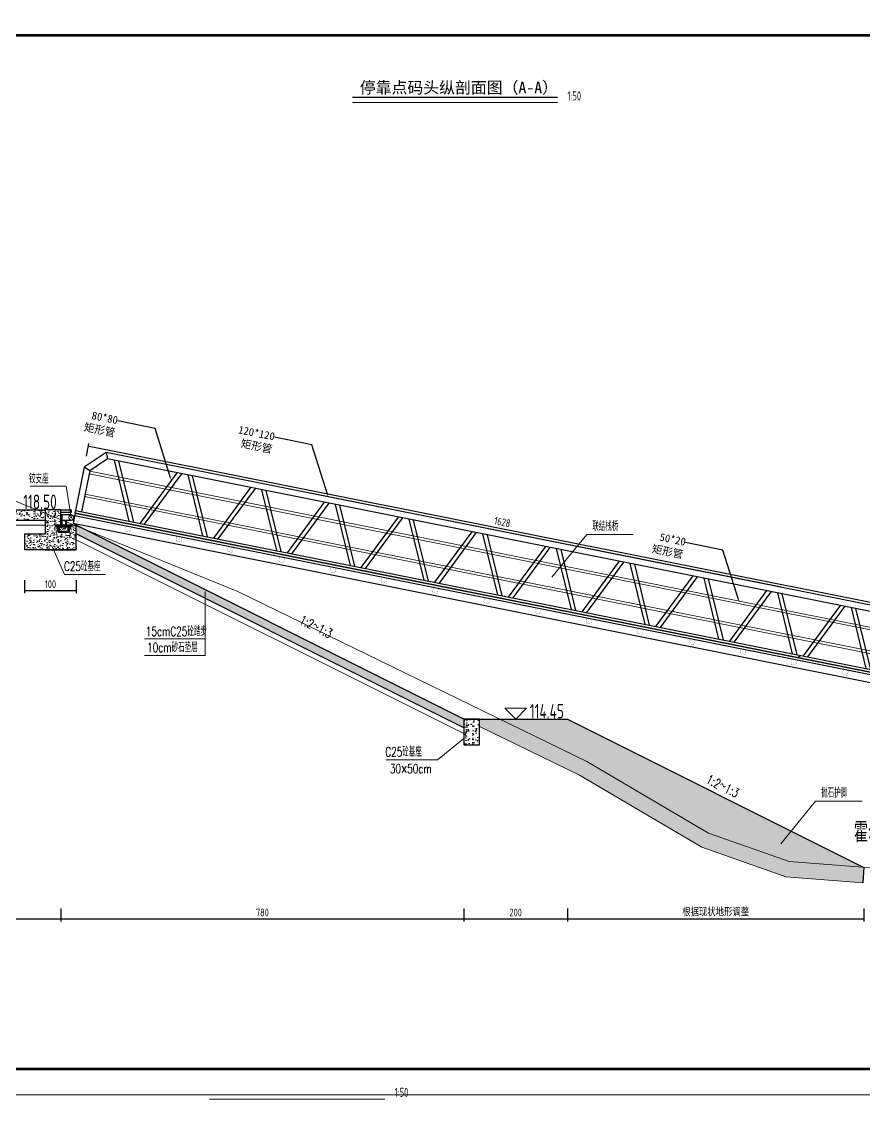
# Model space of a CAD drawing. Header units: inches. Extents: x 23 to 68, y 10 to 115.
# Drawn here: x 36.69 to 52.99, y 72.73 to 93.77 of the extents above; entities that cross this region are included whole.
import ezdxf
from ezdxf import colors
from ezdxf.entities.mleader import LeaderData, LeaderLine
from ezdxf.enums import TextEntityAlignment as Align
from ezdxf.math import Vec2, Vec3

# ---------------------------------------------------------------- set-up
doc = ezdxf.new("R2010")
doc.units = ezdxf.units.IN
doc.header["$LTSCALE"] = 1000
doc.header["$MEASUREMENT"] = 0
doc.linetypes.add('X5', pattern=[3, 2, -1])
for name, color, linetype, lineweight in [('000细实线', 4, 'Continuous', 18), ('000虚线', 2, 'X5', 18), ('000轮廓', 6, 'Continuous', 30), ('00标注文字', 2, 'Continuous', 15), ('JZYS-01-文本层', 7, 'Continuous', 18), ('JZYS-4-细实线层2', 3, 'Continuous', 18), ('PUBTEXT', 161, 'Continuous', 0), ('型材', 7, 'Continuous', 15), ('填充', 8, 'Continuous', 15)]:
    doc.layers.add(name, color=color, linetype=linetype, lineweight=lineweight)
for name, color, linetype in [('DXPM', 4, 'Continuous'), ('PUB_TEXT', 7, 'Continuous'), ('图框', 7, 'Continuous'), ('标注', 3, 'Continuous'), ('栏杆', 2, 'Continuous'), ('码头', 2, 'Continuous'), ('粗线', 6, 'Continuous'), ('辅助', 7, 'Continuous'), ('钢筋标注', 7, 'Continuous'), ('铝横梁', 220, 'Continuous'), ('铝通', 4, 'Continuous')]:
    doc.layers.add(name, color=color, linetype=linetype)
doc.styles.add('Arial', font='')
doc.styles.get("Standard").update_dxf_attribs({"font": 'txt', "bigfont": 'gbcbig.shx'})
doc.styles.add('TSSD_Dimension', font='tssdeng.shx', dxfattribs={"width": 0.8, "bigfont": 'hztxt.shx'})
doc.styles.add('黑体', font='')
doc.styles.get('Arial').set_extended_font_data('STXihei')
doc.styles.get('黑体').set_extended_font_data('SimHei')
doc.dimstyles.new('TSSD_200_1_3.5', dxfattribs={"dimscale": 0.25, "dimtxt": 0.5, "dimasz": 0.25, "dimexe": 1, "dimexo": 2.5, "dimgap": 1, "dimtad": 1, "dimdec": 0, "dimlfac": 100, "dimzin": 0, "dimdsep": 46, "dimtxsty": 'TSSD_Dimension', "dimcen": 0, "dimdle": 1, "dimclrd": 3, "dimclre": 3, "dimclrt": 7, "dimadec": 1, "dimazin": 0, "dimtfac": 1, "dimtdec": 0, "dimtix": 1, "dimtmove": 2, "dimatfit": 3, "dimfxl": 5, "dimfxlon": 1, "dimtolj": 1, "dimtzin": 0, "dimarcsym": 0})
pattern_1 = [(50, (-636889.17598, -3367981.54734), (0.182184668996, -0.015939085539), [0.01905, -0.20955]), (355, (-636889.17598, -3367981.54734), (-0.035242825976, 0.191056642882), [0.01524, -0.16764]), (100.451, (-636889.1608, -3367981.54867), (0.146942501666, 0.17511668782), [0.01619, -0.17809]), (46.1842, (-636889.17598, -3367981.49654), (0.271079040892, -0.042042327933), [0.028575, -0.314325]), (96.6356, (-636889.1534, -3367981.50004), (0.237404234466, 0.24742555589), [0.024285, -0.267135]), (351.184, (-636889.17598, -3367981.49654), (0.237404605814, 0.24742511786), [0.02286, -0.25146]), (21, (-636889.15058, -3367981.50924), (0.1516148798354, -0.102265518517), [0.01905, -0.20955]), (326, (-636889.15058, -3367981.50924), (0.061802028348, 0.184187966122), [0.01524, -0.16764]), (71.4514, (-636889.13794, -3367981.51776), (0.21341649077, 0.081922857716), [0.01619, -0.17809]), (37.5, (-636889.17598, -3367981.54734), (0.0030886032506, 0.0845550388732), [0, -0.165608, 0, -0.17018, 0, -0.168275]), (7.5, (-636889.17598, -3367981.54734), (0.0668196625103, 0.100180574818), [0, -0.097028, 0, -0.161798, 0, -0.064135]), (327.5, (-636889.23262, -3367981.54734), (0.1355905951669, -0.0057287439927), [0, -0.0635, 0, -0.19812, 0, -0.26289]), (317.5, (-636889.25802, -3367981.54734), (0.148129181386, 0.0254264910333), [0, -0.08255, 0, -0.131572, 0, -0.18669])]

# ---------------------------------------------------------------- blocks, each defined once
blk = doc.blocks.new('*D8')
at = {"layer": 'Defpoints', "color": 0, "transparency": 16777216}
for p in [(35.442, 84.33), (37.442, 84.33), (37.442, 76.413)]:
    blk.add_point(p, dxfattribs=at)
at = {"layer": '辅助', "color": 3, "linetype": 'ByBlock', "lineweight": -2, "transparency": 16777216}
for p, q in [((35.442, 76.613), (35.442, 76.363)), ((37.442, 76.613), (37.442, 76.363))]:
    blk.add_line(p, q, dxfattribs=at)
at = {"layer": '辅助', "color": 3, "lineweight": -2, "transparency": 16777216}
blk.add_line((35.454, 76.413), (37.429, 76.413), dxfattribs=at)
at = {"layer": '辅助', "color": 3, "transparency": 16777216}
for points in [[(35.454, 76.415), (35.454, 76.411), (35.442, 76.413)], [(37.429, 76.415), (37.429, 76.411), (37.442, 76.413)]]:
    blk.add_solid(points, dxfattribs=at)
at = {"layer": '辅助', "color": 7, "transparency": 16777216, "insert": (36.442, 76.538), "char_height": 0.15, "attachment_point": 5, "style": 'TSSD_Dimension'}
blk.add_mtext('\\A1;200', dxfattribs=at)
blk = doc.blocks.new('*D9')
at = {"layer": 'Defpoints', "color": 0, "transparency": 16777216}
for p in [(37.442, 84.33), (45.242, 80.28), (45.242, 76.413)]:
    blk.add_point(p, dxfattribs=at)
at = {"layer": '辅助', "color": 3, "linetype": 'ByBlock', "lineweight": -2, "transparency": 16777216}
for p, q in [((37.442, 76.613), (37.442, 76.363)), ((45.242, 76.613), (45.242, 76.363))]:
    blk.add_line(p, q, dxfattribs=at)
at = {"layer": '辅助', "color": 3, "lineweight": -2, "transparency": 16777216}
blk.add_line((37.454, 76.413), (45.229, 76.413), dxfattribs=at)
at = {"layer": '辅助', "color": 3, "transparency": 16777216}
for points in [[(37.454, 76.415), (37.454, 76.411), (37.442, 76.413)], [(45.229, 76.415), (45.229, 76.411), (45.242, 76.413)]]:
    blk.add_solid(points, dxfattribs=at)
at = {"layer": '辅助', "color": 7, "transparency": 16777216, "insert": (41.342, 76.538), "char_height": 0.15, "attachment_point": 5, "style": 'TSSD_Dimension'}
blk.add_mtext('\\A1;780', dxfattribs=at)
blk = doc.blocks.new('*D10')
at = {"layer": 'Defpoints', "color": 0, "transparency": 16777216}
for p in [(45.242, 80.28), (47.242, 80.28), (47.242, 76.413)]:
    blk.add_point(p, dxfattribs=at)
at = {"layer": '辅助', "color": 3, "linetype": 'ByBlock', "lineweight": -2, "transparency": 16777216}
for p, q in [((45.242, 76.613), (45.242, 76.363)), ((47.242, 76.613), (47.242, 76.363))]:
    blk.add_line(p, q, dxfattribs=at)
at = {"layer": '辅助', "color": 3, "lineweight": -2, "transparency": 16777216}
blk.add_line((45.254, 76.413), (47.229, 76.413), dxfattribs=at)
at = {"layer": '辅助', "color": 3, "transparency": 16777216}
for points in [[(45.254, 76.415), (45.254, 76.411), (45.242, 76.413)], [(47.229, 76.415), (47.229, 76.411), (47.242, 76.413)]]:
    blk.add_solid(points, dxfattribs=at)
at = {"layer": '辅助', "color": 7, "transparency": 16777216, "insert": (46.242, 76.538), "char_height": 0.15, "attachment_point": 5, "style": 'TSSD_Dimension'}
blk.add_mtext('\\A1;200', dxfattribs=at)
blk = doc.blocks.new('*D11')
at = {"layer": 'Defpoints', "color": 0, "transparency": 16777216}
for p in [(47.242, 80.28), (52.98, 77.411), (52.98, 76.413)]:
    blk.add_point(p, dxfattribs=at)
at = {"layer": '辅助', "color": 3, "linetype": 'ByBlock', "lineweight": -2, "transparency": 16777216}
for p, q in [((47.242, 76.613), (47.242, 76.363)), ((52.98, 76.613), (52.98, 76.363))]:
    blk.add_line(p, q, dxfattribs=at)
at = {"layer": '辅助', "color": 3, "lineweight": -2, "transparency": 16777216}
blk.add_line((47.254, 76.413), (52.967, 76.413), dxfattribs=at)
at = {"layer": '辅助', "color": 3, "transparency": 16777216}
for points in [[(47.254, 76.415), (47.254, 76.411), (47.242, 76.413)], [(52.967, 76.415), (52.967, 76.411), (52.98, 76.413)]]:
    blk.add_solid(points, dxfattribs=at)
at = {"layer": '辅助', "color": 7, "transparency": 16777216, "insert": (50.111, 76.538), "char_height": 0.15, "attachment_point": 5, "style": 'TSSD_Dimension'}
blk.add_mtext('\\A1;根据现状地形调整', dxfattribs=at)
blk = doc.blocks.new('gj')
h = blk.add_hatch(color=251)
h.dxf.hatch_style = 1
h.paths.add_polyline_path([(7435179, 3829134), (7434969, 3829134), (7434969, 3829024), (7435179, 3829024)])
h.paths.add_polyline_path([(7434985, 3829118), (7435163, 3829118), (7435163, 3829040), (7434985, 3829040)], flags=16)
at = {"layer": '码头', "color": 7}
for p, q in [((7434929, 3829134), (7434969, 3829134)), ((7434969, 3829134), (7434969, 3829024)), ((7435179, 3829024), (7435179, 3829134))]:
    blk.add_line(p, q, dxfattribs=at)
for points in [[(7435129, 3829154), (7435129, 3829354), (7435109, 3829354), (7435109, 3829154), (7434919, 3829154), (7434919, 3829134), (7434969, 3829134), (7434969, 3829024), (7435179, 3829024), (7435179, 3829134), (7435229, 3829134), (7435229, 3829154), (7435129, 3829154), (7435129, 3829344)], [(7434919, 3829154), (7435229, 3829154), (7435229, 3829134), (7434919, 3829134)], [(7434969, 3829134), (7435179, 3829134), (7435179, 3829024), (7434969, 3829024)], [(7434985, 3829118), (7435163, 3829118), (7435163, 3829040), (7434985, 3829040)]]:
    blk.add_lwpolyline(points, close=True, dxfattribs=at)
blk = doc.blocks.new('*D20')
at = {"layer": 'Defpoints', "color": 0, "transparency": 16777216}
for p in [(36.742, 83.555), (37.742, 83.555), (37.742, 82.766)]:
    blk.add_point(p, dxfattribs=at)
at = {"layer": '辅助', "color": 3, "linetype": 'ByBlock', "lineweight": -2, "transparency": 16777216}
for p, q in [((36.742, 82.966), (36.742, 82.716)), ((37.742, 82.966), (37.742, 82.716))]:
    blk.add_line(p, q, dxfattribs=at)
at = {"layer": '辅助', "color": 3, "lineweight": -2, "transparency": 16777216}
blk.add_line((36.754, 82.766), (37.729, 82.766), dxfattribs=at)
at = {"layer": '辅助', "color": 3, "transparency": 16777216}
for points in [[(36.754, 82.768), (36.754, 82.764), (36.742, 82.766)], [(37.729, 82.768), (37.729, 82.764), (37.742, 82.766)]]:
    blk.add_solid(points, dxfattribs=at)
at = {"layer": '辅助', "color": 7, "transparency": 16777216, "insert": (37.242, 82.891), "char_height": 0.15, "attachment_point": 5, "style": 'TSSD_Dimension'}
blk.add_mtext('\\A1;100', dxfattribs=at)
blk = doc.blocks.new('*D23')
at = {"layer": 'Defpoints', "color": 0, "transparency": 16777216}
for p in [(37.679, 84.07), (53.942, 82.374), (53.643, 80.879)]:
    blk.add_point(p, dxfattribs=at)
at = {"layer": '辅助', "color": 3, "linetype": 'ByBlock', "lineweight": -2, "transparency": 16777216}
for p, q in [((37.938, 85.369), (37.987, 85.614)), ((53.902, 82.178), (53.951, 82.423))]:
    blk.add_line(p, q, dxfattribs=at)
at = {"layer": '辅助', "color": 3, "lineweight": -2, "transparency": 16777216}
blk.add_line((37.99, 85.563), (53.929, 82.376), dxfattribs=at)
at = {"layer": '辅助', "color": 3, "transparency": 16777216}
for points in [[(37.99, 85.565), (37.989, 85.561), (37.977, 85.565)], [(53.93, 82.378), (53.929, 82.374), (53.942, 82.374)]]:
    blk.add_solid(points, dxfattribs=at)
at = {"layer": '辅助', "color": 7, "transparency": 16777216, "insert": (45.984, 84.092), "char_height": 0.15, "attachment_point": 5, "rotation": 348.6953, "style": 'TSSD_Dimension'}
blk.add_mtext('\\A1;1628', dxfattribs=at)

msp = doc.modelspace()

# ---------------------------------------------------------------- hatches: boundary and pattern name
at = {"layer": '填充'}
h = msp.add_hatch(dxfattribs=at)
h.set_pattern_fill('三角、点混合（混凝土）', color=256, scale=0.001, style=0)
h.set_pattern_definition(pattern_1)
h.paths.add_polyline_path([(37.142, 84.33), (35.742, 84.33), (35.742, 84.13), (37.142, 84.13)])
h = msp.add_hatch(dxfattribs=at)
h.set_pattern_fill('三角、点混合（混凝土）', color=256, scale=0.001, style=0)
h.set_pattern_definition(pattern_1)
h.paths.add_polyline_path([(37.742, 84.03), (37.442, 84.03), (37.442, 84.33), (37.142, 84.33), (37.142, 83.855), (36.742, 83.855), (36.742, 83.555), (37.742, 83.555)])
h = msp.add_hatch(dxfattribs=at)
h.set_pattern_fill('三角、点混合（混凝土）', color=256, scale=0.001, style=0)
h.set_pattern_definition(pattern_1)
h.paths.add_polyline_path([(37.742, 84.03), (37.742, 83.862), (45.242, 80.112), (45.242, 80.28)])
h = msp.add_hatch(dxfattribs=at)
h.set_pattern_fill('三角、点混合（混凝土）', color=256, scale=0.001, style=0)
h.set_pattern_definition([(50, (0, 0), (0.18218467, -0.01593909), [0.01905, -0.20955]), (355, (0, 0), (-0.03524283, 0.19105664), [0.01524, -0.16764]), (100.451, (0.01518, -0.00133), (0.1469425, 0.1751167), [0.01619, -0.17809]), (46.1842, (0, 0.0508), (0.27107904, -0.04204233), [0.028575, -0.314325]), (96.6356, (0.0226, 0.0473), (0.2374042, 0.24742556), [0.024285, -0.267135]), (351.184, (0, 0.0508), (0.2374046, 0.2474251), [0.02286, -0.25146]), (21, (0.0254, 0.0381), (0.15161488, -0.10226552), [0.01905, -0.20955]), (326, (0.0254, 0.0381), (0.06180203, 0.18418797), [0.01524, -0.16764]), (71.4514, (0.03803, 0.02958), (0.2134165, 0.08192286), [0.01619, -0.17809]), (37.5, (0, 0), (0.003088603, 0.08455504), [0, -0.165608, 0, -0.17018, 0, -0.168275]), (7.5, (0, 0), (0.06681966, 0.100180575), [0, -0.097028, 0, -0.161798, 0, -0.064135]), (327.5, (-0.05664, 0), (0.135590595, -0.005728744), [0, -0.0635, 0, -0.19812, 0, -0.26289]), (317.5, (-0.08204, 0), (0.14812918, 0.02542649), [0, -0.08255, 0, -0.131572, 0, -0.18669])])
h.paths.add_polyline_path([(45.542, 80.28), (45.242, 80.28), (45.242, 79.78), (45.542, 79.78)])
h = msp.add_hatch(dxfattribs=at)
h.set_pattern_fill('堆石', color=256)
h.set_pattern_definition([(9.46232, (-636665.9214, -3368062.56609), (-1.0000000772185, 3.8537e-08), [0.0253448, -6.05742]), (26.5651, (-636666.0214, -3368062.5911), (-1.00000001006, -4.0491e-07), [0.0559017, -2.18017]), (101.31, (-636665.9714, -3368062.56609), (-1.374667e-06, 1.000000291508), [0.127475, -4.97154]), (315, (-636665.9714, -3368062.4411), (2e-16, 1.00000030945), [0.0353553, -1.37886]), (90, (-636665.9714, -3368062.5911), (-1, 6e-17), [0.075, -0.925]), (333.435, (-636665.9464, -3368062.4661), (-1.00000001006, -1.34042e-06), [0.0559017, -2.18017]), (198.435, (-636665.8964, -3368062.4911), (-0.999999791236, -5.7698e-07), [0.0790569, -3.08322]), (26.5651, (-636665.9714, -3368062.5911), (-1.00000001006, -4.0491e-07), [0.0559017, -2.18017]), (45, (-636665.9214, -3368062.7161), (0, 1.00000030945), [0.0353553, -1.37886]), (80.5377, (-636665.9714, -3368062.76609), (-3.87603e-07, 1.0000000772184), [0.152069, -5.93069]), (284.036, (-636665.9464, -3368062.61609), (4.491855e-06, 1.000000575862), [0.103078, -4.02003]), (225, (-636665.8964, -3368062.5661), (1e-16, 1.00000030945), [0.0707107, -1.3435]), (108.435, (-636665.9714, -3368062.8911), (-5.7698e-07, 0.999999791236), [0.0790569, -3.08322]), (161.565, (-636665.8964, -3368062.9161), (-0.999999791236, 5.7698e-07), [0.0790569, -3.08322]), (198.435, (-636665.8964, -3368062.9161), (-0.999999791236, -5.7698e-07), [0.0790569, -3.08322]), (333.435, (-636665.9464, -3368063.0411), (-1.00000001006, -1.34042e-06), [0.0559017, -2.18017]), (194.036, (-636665.8964, -3368063.06609), (-1.000000575862, 4.491855e-06), [0.103078, -4.02003]), (99.4623, (-636665.9714, -3368062.96609), (3.87603e-07, 1.0000000772184), [0.152069, -5.93069]), (284.036, (-636665.9714, -3368062.94109), (4.491855e-06, 1.000000575862), [0.103078, -4.02003]), (45, (-636665.9964, -3368062.8161), (0, 1.00000030945), [0.141421, -1.27279]), (104.036, (-636666.1214, -3368062.59109), (4.491855e-06, 1.000000575862), [0.103078, -4.02003]), (225, (-636666.0714, -3368062.5911), (1e-16, 1.00000030945), [0.0353553, -1.37886]), (270, (-636666.3214, -3368062.5161), (1, -2e-16), [0.025, -0.975]), (270, (-636666.3214, -3368062.4911), (1, -2e-16), [0.05, -0.95]), (45, (-636666.4964, -3368062.5161), (0, 1.00000030945), [0.0707107, -1.3435]), (90, (-636666.4964, -3368062.5411), (-1, 6e-17), [0.025, -0.975]), (348.69, (-636666.4464, -3368062.46609), (-1.000000291508, 1.374667e-06), [0.127475, -4.97154]), (180, (-636666.3214, -3368062.5411), (-1e-16, -1), [0.175, -0.825]), (11.3099, (-636666.4714, -3368062.46609), (-1.000000291508, 3.70663e-07), [0.127475, -4.97154]), (251.565, (-636666.3214, -3368062.6661), (5.7698e-07, 0.999999791236), [0.0790569, -3.08322]), (243.435, (-636666.2964, -3368062.6411), (-1.34042e-06, 1.00000001006), [0.0559017, -2.18017]), (189.462, (-636666.3464, -3368062.74109), (-1.000000077203, 5.623591e-06), [0.152069, -5.93069]), (281.31, (-636666.3464, -3368062.54109), (-1.374667e-06, 1.000000291508), [0.127475, -4.97154]), (288.435, (-636666.3214, -3368062.5411), (-5.7698e-07, 0.999999791236), [0.0790569, -3.08322]), (188.13, (-636666.1214, -3368062.61609), (-0.99999946092, 1.5035733e-06), [0.176777, -6.89429]), (8.1301, (-636666.2964, -3368062.61609), (-0.999999460921, -2.41755e-07), [0.176777, -6.89429]), (188.13, (-636666.1464, -3368062.49109), (-0.99999946092, 1.5035733e-06), [0.176777, -6.89429]), (7.12502, (-636666.3214, -3368062.49109), (-1.0000001552545, 1.843458e-07), [0.201556, -7.8607]), (225, (-636666.1214, -3368062.7911), (1e-16, 1.00000030945), [0.141421, -1.27279]), (26.5651, (-636666.1964, -3368062.8161), (-1.00000001006, -4.0491e-07), [0.0559017, -2.18017]), (333.435, (-636666.1214, -3368062.9911), (-1.00000001006, -1.34042e-06), [0.0559017, -2.18017]), (225, (-636666.1214, -3368063.0161), (1e-16, 1.00000030945), [0.106066, -1.30815]), (194.036, (-636666.1214, -3368063.09109), (-1.000000575862, 4.491855e-06), [0.103078, -4.02003]), (315, (-636666.2214, -3368062.9161), (2e-16, 1.00000030945), [0.141421, -1.27279]), (315, (-636666.2214, -3368062.8911), (2e-16, 1.00000030945), [0.141421, -1.27279]), (99.4623, (-636666.4464, -3368063.11609), (3.87603e-07, 1.0000000772184), [0.152069, -5.93069]), (81.8699, (-636666.4214, -3368063.11609), (2.41755e-07, 0.999999460921), [0.176777, -6.89429]), (8.1301, (-636666.3964, -3368062.94109), (-0.999999460921, -2.41755e-07), [0.176777, -6.89429]), (186.34, (-636666.1964, -3368063.09109), (-1.0000003160328, 3.7883246e-06), [0.226385, -8.829]), (180, (-636666.2714, -3368063.1161), (-1e-16, -1), [0.025, -0.975]), (14.0362, (-636666.4714, -3368062.79109), (-1.000000575872, 1.001194e-06), [0.206155, -3.91695]), (288.435, (-636666.2714, -3368062.7411), (-5.7698e-07, 0.999999791236), [0.158114, -3.00416]), (315, (-636666.3214, -3368062.6911), (2e-16, 1.00000030945), [0.176777, -1.23744]), (81.8699, (-636666.1464, -3368062.79109), (2.41755e-07, 0.999999460921), [0.176777, -6.89429]), (278.13, (-636666.0964, -3368062.61609), (1.5035733e-06, 0.99999946092), [0.176777, -6.89429]), (194.036, (-636666.0214, -3368063.01609), (-1.000000575862, 4.491855e-06), [0.103078, -4.02003]), (168.69, (-636665.9964, -3368062.81609), (-1.000000291508, 1.374667e-06), [0.127475, -4.97154]), (26.5651, (-636666.0714, -3368063.0161), (-1.00000001006, -4.0491e-07), [0.111803, -2.12426]), (14.0362, (-636666.0714, -3368062.79109), (-1.000000575872, 1.001194e-06), [0.103078, -4.02003]), (168.69, (-636665.9464, -3368062.61609), (-1.000000291508, 1.374667e-06), [0.127475, -4.97154]), (345.964, (-636666.1214, -3368062.56609), (-1.000000575862, -4.491855e-06), [0.103078, -4.02003]), (260.538, (-636666.0964, -3368062.41609), (-5.623591e-06, 1.000000077203), [0.152069, -5.93069]), (135, (-636665.9964, -3368062.4411), (-1.00000030945, 0), [0.0353553, -1.37886]), (296.565, (-636666.4964, -3368062.4161), (1.34042e-06, 1.00000001006), [0.0559017, -2.18017]), (135, (-636666.3464, -3368062.4411), (-1.00000030945, 0), [0.0353553, -1.37886]), (288.435, (-636666.3464, -3368062.4161), (-5.7698e-07, 0.999999791236), [0.0790569, -3.08322]), (116.565, (-636666.1214, -3368062.4661), (1.34042e-06, 1.00000001006), [0.0559017, -2.18017]), (315, (-636665.9964, -3368062.4161), (-1.00000030945, 2e-16), [0.0353553, -1.37886]), (225, (-636665.8964, -3368063.2411), (1e-16, 1.00000030945), [0.0353553, -1.37886]), (315, (-636665.9214, -3368063.2661), (2e-16, 1.00000030945), [0.0353553, -1.37886]), (116.565, (-636665.9464, -3368063.2661), (1.34042e-06, 1.00000001006), [0.0559017, -2.18017]), (135, (-636665.9714, -3368063.2161), (-1.00000030945, 0), [0.0353553, -1.37886]), (341.565, (-636665.9714, -3368063.1911), (-0.999999791236, 5.7698e-07), [0.0790569, -3.08322]), (225, (-636665.9464, -3368063.3161), (-1.00000030945, 1e-16), [0.106066, -1.30815]), (270, (-636665.9964, -3368063.3911), (1, -2e-16), [0.025, -0.975]), (345.964, (-636666.0464, -3368063.29109), (-1.000000575862, -4.491855e-06), [0.103078, -4.02003]), (45, (-636665.9964, -3368063.3911), (0, 1.00000030945), [0.141421, -1.27279]), (288.435, (-636666.0964, -3368063.2161), (-5.7698e-07, 0.999999791236), [0.0790569, -3.08322]), (0, (-636666.0714, -3368063.4161), (0, 1), [0, -1]), (45, (-636666.0964, -3368063.4161), (-1.00000030945, 0), [0.0353553, -1.37886]), (296.565, (-636666.1714, -3368063.3661), (1.34042e-06, 1.00000001006), [0.0559017, -2.18017]), (116.565, (-636666.1464, -3368063.3661), (1.34042e-06, 1.00000001006), [0.0559017, -2.18017]), (284.036, (-636666.2464, -3368063.21609), (4.491855e-06, 1.000000575862), [0.103078, -4.02003]), (11.3099, (-636666.2214, -3368063.31609), (-1.000000291508, 3.70663e-07), [0.127475, -4.97154]), (116.565, (-636666.2214, -3368063.3161), (1.34042e-06, 1.00000001006), [0.0559017, -2.18017]), (288.435, (-636666.3714, -3368063.1911), (-5.7698e-07, 0.999999791236), [0.0790569, -3.08322]), (135, (-636666.3464, -3368063.2661), (-1.00000030945, 0), [0.0353553, -1.37886]), (135, (-636666.3464, -3368063.4161), (-1.00000030945, 0), [0.0353553, -1.37886]), (63.4349, (-636666.3714, -3368063.3911), (4.0491e-07, 1.00000001006), [0.0559017, -2.18017]), (333.435, (-636666.3464, -3368063.3161), (-1.00000001006, -1.34042e-06), [0.0559017, -2.18017]), (315, (-636666.4714, -3368063.3411), (2e-16, 1.00000030945), [0.0707107, -1.3435]), (333.435, (-636666.4214, -3368063.3911), (-1.00000001006, -1.34042e-06), [0.0559017, -2.18017]), (26.5651, (-636666.4214, -3368063.3911), (-1.00000001006, -4.0491e-07), [0.0559017, -2.18017]), (45, (-636666.4714, -3368063.3161), (0, 1.00000030945), [0.141421, -1.27279]), (135, (-636666.4714, -3368063.3161), (-1.00000030945, 0), [0.0353553, -1.37886]), (225, (-636666.3714, -3368063.2411), (1e-16, 1.00000030945), [0.141421, -1.27279]), (75.9638, (-636666.3714, -3368063.36609), (-1.001194e-06, 1.000000575872), [0.103078, -4.02003]), (225, (-636666.2964, -3368063.2661), (-1.00000030945, 1e-16), [0.0707107, -1.3435]), (14.0362, (-636666.3464, -3368063.26609), (-1.000000575872, 1.001194e-06), [0.103078, -4.02003]), (351.87, (-636666.3464, -3368063.34109), (-0.99999946092, -1.5035733e-06), [0.176777, -6.89429]), (18.4349, (-636666.2964, -3368063.3411), (-0.999999791236, 1.168348e-06), [0.0790569, -3.08322]), (180, (-636666.2464, -3368063.2661), (-1e-16, -1), [0.05, -0.95]), (14.0362, (-636666.0964, -3368063.19109), (-1.000000575872, 1.001194e-06), [0.103078, -4.02003]), (333.435, (-636666.0714, -3368063.3911), (-1.00000001006, -1.34042e-06), [0.0559017, -2.18017]), (11.3099, (-636666.1714, -3368063.31609), (-1.000000291508, 3.70663e-07), [0.127475, -4.97154]), (168.69, (-636666.0214, -3368063.39109), (-1.000000291508, 1.374667e-06), [0.127475, -4.97154]), (194.036, (-636665.9964, -3368063.19109), (-1.000000575862, 4.491855e-06), [0.103078, -4.02003]), (11.3099, (-636666.0714, -3368063.29109), (-1.000000291508, 3.70663e-07), [0.127475, -4.97154]), (116.565, (-636666.3714, -3368063.2161), (1.34042e-06, 1.00000001006), [0.111803, -2.12426]), (225, (-636666.4214, -3368063.1161), (1e-16, 1.00000030945), [0.0353553, -1.37886]), (225, (-636666.2964, -3368063.1161), (-1.00000030945, 1e-16), [0.106066, -1.30815]), (101.31, (-636666.2464, -3368063.24109), (-1.374667e-06, 1.000000291508), [0.127475, -4.97154]), (255.964, (-636666.2214, -3368063.11609), (-4.491855e-06, 1.000000575862), [0.103078, -4.02003]), (97.125, (-636666.0964, -3368063.29109), (5.334117e-07, 1.0000001552543), [0.201556, -7.8607]), (279.462, (-636666.1214, -3368063.04109), (5.623591e-06, 1.000000077203), [0.152069, -5.93069]), (99.4623, (-636665.9964, -3368063.16609), (3.87603e-07, 1.0000000772184), [0.152069, -5.93069]), (284.036, (-636665.9964, -3368063.09109), (4.491855e-06, 1.000000575862), [0.103078, -4.02003]), (333.435, (-636666.5964, -3368062.5661), (-1.00000001006, -1.34042e-06), [0.0559017, -2.18017]), (45, (-636666.5464, -3368062.5911), (0, 1.00000030945), [0.0353553, -1.37886]), (11.3099, (-636666.7214, -3368062.59109), (-1.000000291508, 3.70663e-07), [0.127475, -4.97154]), (281.31, (-636666.5714, -3368062.61609), (-1.374667e-06, 1.000000291508), [0.127475, -4.97154]), (225, (-636666.5464, -3368062.7411), (1e-16, 1.00000030945), [0.0353553, -1.37886]), (80.5377, (-636666.7464, -3368062.74109), (-3.87603e-07, 1.0000000772184), [0.152069, -5.93069]), (350.538, (-636666.7214, -3368062.59109), (-1.000000077203, -5.623591e-06), [0.152069, -5.93069]), (80.5377, (-636666.5464, -3368062.71609), (-3.87603e-07, 1.0000000772184), [0.152069, -5.93069]), (288.435, (-636666.7964, -3368062.4661), (-5.7698e-07, 0.999999791236), [0.0790569, -3.08322]), (116.565, (-636666.7714, -3368062.5161), (1.34042e-06, 1.00000001006), [0.0559017, -2.18017]), (191.31, (-636666.7714, -3368062.54109), (-1.000000291508, -1.374667e-06), [0.127475, -4.97154]), (14.0362, (-636666.8964, -3368062.49109), (-1.000000575872, 1.001194e-06), [0.103078, -4.02003]), (189.462, (-636666.7714, -3368062.54109), (-1.000000077203, 5.623591e-06), [0.126724, -5.95604]), (168.69, (-636666.7714, -3368062.71609), (-1.000000291508, 1.374667e-06), [0.127475, -4.97154]), (170.538, (-636666.7464, -3368062.74109), (-1.000000077203, -5.623591e-06), [0.152069, -5.93069]), (63.4349, (-636666.7714, -3368062.7161), (4.0491e-07, 1.00000001006), [0.0559017, -2.18017]), (101.31, (-636666.7464, -3368062.66609), (-1.374667e-06, 1.000000291508), [0.127475, -4.97154]), (315, (-636666.7714, -3368062.5411), (-1.00000030945, 2e-16), [0.0707107, -1.3435]), (296.565, (-636666.7214, -3368062.8161), (1.34042e-06, 1.00000001006), [0.111803, -2.12426]), (350.538, (-636666.6714, -3368062.91609), (-1.000000077203, -5.623591e-06), [0.152069, -5.93069]), (153.435, (-636666.5714, -3368063.1161), (-1.00000001006, -1.34042e-06), [0.0559017, -2.18017]), (104.036, (-636666.6464, -3368063.09109), (4.491855e-06, 1.000000575862), [0.103078, -4.02003]), (284.036, (-636666.6464, -3368062.99109), (4.491855e-06, 1.000000575862), [0.103078, -4.02003]), (90, (-636666.6714, -3368062.9911), (-1, 6e-17), [0.075, -0.925]), (206.565, (-636666.5464, -3368062.9411), (-1.00000001006, 1.34042e-06), [0.111803, -2.12426]), (180, (-636666.8714, -3368062.9161), (-1e-16, -1), [0.025, -0.975]), (315, (-636666.8964, -3368062.9161), (-1.00000030945, 2e-16), [0.0353553, -1.37886]), (315, (-636666.8964, -3368063.0661), (-1.00000030945, 2e-16), [0.0707107, -1.3435]), (278.13, (-636666.8714, -3368062.94109), (1.5035733e-06, 0.99999946092), [0.176777, -6.89429]), (258.69, (-636666.8714, -3368062.94109), (1.374667e-06, 1.000000291508), [0.127475, -4.97154]), (187.125, (-636666.6714, -3368062.91609), (-1.0000001552543, 5.334117e-07), [0.201556, -7.8607]), (7.12502, (-636666.8464, -3368063.11609), (-1.0000001552545, 1.843458e-07), [0.201556, -7.8607]), (26.5651, (-636666.8714, -3368062.9161), (-1.00000001006, -4.0491e-07), [0.167705, -2.06836]), (104.036, (-636666.7214, -3368062.84109), (4.491855e-06, 1.000000575862), [0.103078, -4.02003]), (116.565, (-636666.7214, -3368062.7911), (1.34042e-06, 1.00000001006), [0.0559017, -2.18017]), (189.462, (-636666.5714, -3368062.76609), (-1.000000077203, 5.623591e-06), [0.152069, -5.93069]), (258.69, (-636666.7464, -3368062.41609), (1.374667e-06, 1.000000291508), [0.127475, -4.97154]), (99.4623, (-636666.5964, -3368062.56609), (3.87603e-07, 1.0000000772184), [0.152069, -5.93069]), (260.538, (-636666.5714, -3368062.41609), (-5.623591e-06, 1.000000077203), [0.152069, -5.93069]), (116.565, (-636666.7964, -3368062.4661), (1.34042e-06, 1.00000001006), [0.0559017, -2.18017]), (270, (-636666.7714, -3368062.4161), (1, -2e-16), [0.1, -0.9]), (180, (-636666.5464, -3368063.2411), (-1e-16, -1), [0.025, -0.975]), (288.435, (-636666.7464, -3368063.1911), (-5.7698e-07, 0.999999791236), [0.0790569, -3.08322]), (26.5651, (-636666.6964, -3368063.2911), (-1.00000001006, -4.0491e-07), [0.167705, -2.06836]), (206.565, (-636666.5714, -3368063.2411), (-1.00000001006, 1.34042e-06), [0.111803, -2.12426]), (63.4349, (-636666.5714, -3368063.4161), (4.0491e-07, 1.00000001006), [0.0559017, -2.18017]), (296.565, (-636666.5464, -3368063.3661), (1.34042e-06, 1.00000001006), [0.0559017, -2.18017]), (63.4349, (-636666.7464, -3368063.4161), (4.0491e-07, 1.00000001006), [0.0559017, -2.18017]), (315, (-636666.7214, -3368063.3411), (2e-16, 1.00000030945), [0.0353553, -1.37886]), (333.435, (-636666.6964, -3368063.3661), (-1.00000001006, -1.34042e-06), [0.0559017, -2.18017]), (333.435, (-636666.7214, -3368063.3661), (-1.00000001006, -1.34042e-06), [0.111803, -2.12426]), (18.4349, (-636666.6464, -3368063.3911), (-0.999999791236, 1.168348e-06), [0.0790569, -3.08322]), (225, (-636666.6714, -3368063.2911), (1e-16, 1.00000030945), [0.0707107, -1.3435]), (78.6901, (-636666.5714, -3368063.36609), (-3.70663e-07, 1.000000291508), [0.127475, -4.97154]), (243.435, (-636666.7214, -3368063.2661), (-1.34042e-06, 1.00000001006), [0.0559017, -2.18017]), (243.435, (-636666.7964, -3368063.1411), (-1.34042e-06, 1.00000001006), [0.0559017, -2.18017]), (206.565, (-636666.8214, -3368063.1911), (-1.00000001006, 1.34042e-06), [0.0559017, -2.18017]), (198.435, (-636666.8214, -3368063.1911), (-0.999999791236, -5.7698e-07), [0.0790569, -3.08322]), (180, (-636666.8714, -3368063.2911), (-1e-16, -1), [0.025, -0.975]), (225, (-636666.8714, -3368063.2161), (-1.00000030945, 1e-16), [0.0353553, -1.37886]), (108.435, (-636666.8214, -3368063.4161), (-5.7698e-07, 0.999999791236), [0.0790569, -3.08322]), (243.435, (-636666.7964, -3368063.3161), (-1.34042e-06, 1.00000001006), [0.0559017, -2.18017]), (270, (-636666.8214, -3368063.3661), (1, -2e-16), [0.05, -0.95]), (135, (-636666.8464, -3368063.3411), (-1.00000030945, 0), [0.0707107, -1.3435]), (296.565, (-636666.7714, -3368063.1411), (1.34042e-06, 1.00000001006), [0.167705, -2.06836]), (315, (-636666.7964, -3368063.1411), (2e-16, 1.00000030945), [0.0707107, -1.3435]), (168.69, (-636666.7464, -3368063.31609), (-1.000000291508, 1.374667e-06), [0.127475, -4.97154]), (333.435, (-636666.7964, -3368063.3161), (-1.00000001006, -1.34042e-06), [0.0559017, -2.18017]), (251.565, (-636666.7464, -3368063.3411), (5.7698e-07, 0.999999791236), [0.0790569, -3.08322]), (198.435, (-636666.6214, -3368063.0911), (-0.999999791236, -5.7698e-07), [0.158114, -3.00416]), (104.036, (-636666.5464, -3368063.21609), (4.491855e-06, 1.000000575862), [0.103078, -4.02003]), (288.435, (-636666.8464, -3368063.1161), (-5.7698e-07, 0.999999791236), [0.0790569, -3.08322]), (80.5377, (-636666.5214, -3368062.94109), (-3.87603e-07, 1.0000000772184), [0.152069, -5.93069]), (186.34, (-636666.4964, -3368062.79109), (-1.0000003160328, 3.7883246e-06), [0.226385, -8.829]), (71.5651, (-636666.5214, -3368062.9411), (-1.168348e-06, 0.999999791236), [0.158114, -3.00416]), (9.46232, (-636666.5214, -3368062.94109), (-1.0000000772185, 3.8537e-08), [0.304138, -5.77862]), (351.87, (-636666.6214, -3368063.09109), (-0.99999946092, -1.5035733e-06), [0.176777, -6.89429]), (161.565, (-636666.4714, -3368062.9661), (-0.999999791236, 5.7698e-07), [0.0790569, -3.08322]), (206.565, (-636666.4464, -3368063.1411), (-1.00000001006, 1.34042e-06), [0.111803, -2.12426]), (296.565, (-636666.5464, -3368063.1911), (1.34042e-06, 1.00000001006), [0.111803, -2.12426]), (135, (-636666.4964, -3368062.7661), (0, 1.00000030945), [0.0707107, -1.3435]), (8.1301, (-636666.5214, -3368062.56609), (-0.999999460921, -2.41755e-07), [0.176777, -6.89429]), (63.4349, (-636666.5214, -3368062.5661), (4.0491e-07, 1.00000001006), [0.0559017, -2.18017]), (104.036, (-636666.4964, -3368062.51609), (4.491855e-06, 1.000000575862), [0.103078, -4.02003]), (116.565, (-636666.4964, -3368063.4161), (1.34042e-06, 1.00000001006), [0.0559017, -2.18017]), (345.964, (-636666.5214, -3368063.36609), (-1.000000575862, -4.491855e-06), [0.103078, -4.02003])])
h.paths.add_polyline_path([(47.242, 80.28), (45.936, 80.28), (47.618, 79.459), (49.972, 78.074), (51.532, 77.523), (52.98, 77.411)], flags=17)
h.paths.add_polyline_path([(47.618, 79.459), (45.936, 80.28), (45.542, 80.28), (45.542, 80.138), (47.476, 79.195), (49.845, 77.801), (51.469, 77.227), (52.957, 77.112), (52.98, 77.411), (51.532, 77.523), (49.972, 78.074)])
at = {"layer": '栏杆'}
h = msp.add_hatch(dxfattribs=at)
h.set_pattern_fill('ANSI31', color=251, scale=5, angle=-11.3056)
h.set_pattern_definition([(33.694, (11.016, 92.508), (-8.807, 13.208), [])])
h.paths.add_polyline_path([(53.682, 81.075), (37.718, 84.266), (37.728, 84.315), (53.692, 81.124)])

# ---------------------------------------------------------------- linework, layer by layer
at = {"linetype": 'Continuous', "lineweight": 18, "const_width": 0.05}
msp.add_lwpolyline([(24.541, 93.51), (67.341, 93.51), (67.341, 73.51), (24.541, 73.51)], close=True, dxfattribs=at)
at = {"color": 3, "flags": 128}
for points in [[(37.442, 84.23), (37.442, 84.03), (37.342, 84.03), (37.342, 84.01), (37.392, 84.01), (37.392, 83.9), (37.602, 83.9), (37.602, 84.01), (37.652, 84.01), (37.652, 84.03), (37.462, 84.03), (37.462, 84.23), (37.442, 84.23)], [(37.442, 84.03), (37.442, 84.23), (37.462, 84.23), (37.462, 84.03)], [(37.552, 84.23), (37.532, 84.23)], [(37.408, 83.994), (37.408, 83.916), (37.586, 83.916), (37.586, 83.994), (37.408, 83.994)], [(37.532, 84.13), (37.532, 84.03)], [(37.552, 84.03), (37.552, 84.13)]]:
    msp.add_lwpolyline(points, dxfattribs=at)
at = {"layer": '000细实线', "color": 4, "ltscale": 10, "flags": 128}
for points in [[(35.742, 84.03), (37.142, 84.03)], [(45.242, 80), (37.742, 83.75)], [(45.542, 80.138), (47.476, 79.195), (49.845, 77.801), (51.469, 77.227), (52.957, 77.112)]]:
    msp.add_lwpolyline(points, dxfattribs=at)
at = {"layer": '000虚线', "ltscale": 0.2}
msp.add_lwpolyline([(25.942, 88.23), (27.942, 87.991), (29.369, 87.319), (33.808, 85.358), (35.649, 84.865), (40.869, 82.751), (47.618, 79.459), (49.972, 78.074), (51.532, 77.523), (54.02, 77.33), (58.861, 77.33)], dxfattribs=at)
at = {"layer": '000轮廓', "linetype": 'Continuous', "flags": 128}
for points in [[(35.742, 84.33), (37.142, 84.33)], [(37.142, 84.33), (37.142, 83.855)], [(37.142, 83.555), (37.742, 83.555), (37.742, 84.03), (37.442, 84.03), (37.442, 84.33), (37.142, 84.33)], [(37.442, 84.33), (37.592, 84.33), (37.642, 84.33), (37.642, 84.28), (37.442, 84.28)], [(35.742, 84.13), (37.142, 84.13)], [(45.242, 80.28), (37.742, 84.03)], [(37.142, 83.855), (36.742, 83.855)], [(36.742, 83.855), (36.742, 83.555)], [(45.242, 80.112), (37.742, 83.862)], [(37.742, 83.555), (36.742, 83.555)], [(45.242, 80.28), (45.242, 79.78), (45.542, 79.78), (45.542, 80.28), (45.242, 80.28)], [(45.242, 80.28), (47.242, 80.28)], [(47.242, 80.28), (52.98, 77.411)]]:
    msp.add_lwpolyline(points, dxfattribs=at)
at = {"layer": '00标注文字', "lineweight": 0}
for p, q in [((40.232, 81.51), (40.232, 82.748)), ((40.232, 81.832), (39.063, 81.832)), ((40.232, 81.51), (39.063, 81.51))]:
    msp.add_line(p, q, dxfattribs=at)
at = {"layer": '00标注文字'}
for points in [[(37.641, 84.185), (37.546, 84.787), (36.848, 84.787)], [(46.943, 83.028), (47.617, 83.851), (48.517, 83.851)], [(51.371, 77.869), (52.045, 78.693), (52.945, 78.693)]]:
    msp.add_lwpolyline(points, dxfattribs=at)
at = {"layer": '00标注文字', "lineweight": 0}
for points in [[(38.306, 83.079), (37.512, 83.079), (38.306, 83.079), (37.512, 83.079), (37.272, 83.631)], [(43.727, 79.49), (44.728, 79.49), (43.727, 79.49), (44.728, 79.49), (45.242, 79.905)]]:
    msp.add_lwpolyline(points, dxfattribs=at)
at = {"layer": 'JZYS-01-文本层', "const_width": 0.025, "flags": 128}
msp.add_lwpolyline([(43.085, 92.311), (47.052, 92.311)], dxfattribs=at)
at = {"layer": 'JZYS-01-文本层', "flags": 128}
for points in [[(43.085, 92.208), (47.052, 92.208)], [(40.321, 72.928), (43.711, 72.928)]]:
    msp.add_lwpolyline(points, dxfattribs=at)
at = {"layer": 'JZYS-4-细实线层2', "flags": 128}
msp.add_lwpolyline([(46.031, 80.491), (46.453, 80.491), (46.242, 80.28)], close=True, dxfattribs=at)
at = {"layer": 'PUBTEXT', "color": 7, "linetype": 'ByBlock', "lineweight": 0, "ltscale": 0.15}
for p, q in [((41.917, 83.386), (41.915, 83.387)), ((43.013, 83.208), (41.949, 83.421))]:
    msp.add_line(p, q, dxfattribs=at)
at = {"layer": 'PUBTEXT', "color": 7, "linetype": 'ByBlock', "lineweight": 0, "ltscale": 0.15, "const_width": 0.00312}
for points in [[(37.786, 84.1), (37.806, 84.198), (37.708, 84.217), (37.688, 84.119)], [(38.778, 83.901), (38.798, 84), (38.7, 84.019), (38.68, 83.921)], [(39.77, 83.703), (39.789, 83.801), (39.691, 83.821), (39.672, 83.723)], [(40.761, 83.505), (40.781, 83.603), (40.683, 83.623), (40.663, 83.525)], [(41.753, 83.307), (41.773, 83.405), (41.674, 83.424), (41.655, 83.326)], [(42.745, 83.108), (42.764, 83.207), (42.666, 83.226), (42.647, 83.128)], [(43.736, 82.91), (43.756, 83.008), (43.658, 83.028), (43.638, 82.93)], [(44.728, 82.712), (44.747, 82.81), (44.649, 82.83), (44.63, 82.732)], [(45.719, 82.514), (45.739, 82.612), (45.641, 82.631), (45.621, 82.533)], [(46.711, 82.315), (46.731, 82.414), (46.633, 82.433), (46.613, 82.335)], [(47.703, 82.117), (47.722, 82.215), (47.624, 82.235), (47.605, 82.137)], [(48.694, 81.919), (48.714, 82.017), (48.616, 82.037), (48.596, 81.939)], [(49.686, 81.721), (49.706, 81.819), (49.607, 81.838), (49.588, 81.74)], [(50.678, 81.522), (50.697, 81.621), (50.599, 81.64), (50.58, 81.542)], [(51.669, 81.324), (51.689, 81.422), (51.591, 81.442), (51.571, 81.344)], [(52.661, 81.126), (52.68, 81.224), (52.582, 81.244), (52.563, 81.146)]]:
    msp.add_lwpolyline(points, close=True, dxfattribs=at)
at = {"layer": '图框', "color": 7, "linetype": 'Continuous', "lineweight": 18, "flags": 128}
for points in [[(23.291, 94.01), (67.841, 94.01), (67.841, 73.01), (23.291, 73.01)], [(23.291, 73.01), (60.416, 73.01), (60.416, 52.01), (23.291, 52.01)]]:
    msp.add_lwpolyline(points, close=True, dxfattribs=at)
at = {"layer": '型材'}
for points in [[(38.002, 85.076), (53.731, 81.932), (53.721, 81.883), (37.992, 85.027)], [(37.914, 84.635), (53.643, 81.491), (53.633, 81.442), (37.904, 84.586)]]:
    msp.add_lwpolyline(points, close=True, dxfattribs=at)
at = {"layer": '栏杆', "color": 7}
for p, q in [((37.718, 84.266), (37.679, 84.07)), ((37.708, 84.217), (53.672, 81.026)), ((37.718, 84.266), (43.091, 83.192)), ((37.718, 84.266), (53.682, 81.075)), ((37.679, 84.07), (53.643, 80.879))]:
    msp.add_line(p, q, dxfattribs=at)
at = {"layer": '栏杆', "color": 25}
msp.add_lwpolyline([(53.682, 81.075), (37.718, 84.266), (37.728, 84.315), (53.692, 81.124)], close=True, dxfattribs=at)
at = {"layer": '粗线', "linetype": 'ByBlock', "lineweight": 0, "ltscale": 2}
for points in [[(37.651, 84.224), (37.707, 84.212)], [(37.689, 84.124), (37.633, 84.135)]]:
    msp.add_lwpolyline(points, dxfattribs=at)
msp.add_circle((37.642, 84.18), 0.005, dxfattribs=at)
msp.add_arc((37.642, 84.18), 0.045, 78.6944, 258.6944, dxfattribs=at)
at = {"layer": '钢筋标注', "color": 3, "flags": 128}
for points in [[(37.642, 84.23), (37.462, 84.23), (37.462, 84.13), (37.642, 84.13)], [(52.98, 77.411), (52.957, 77.112)]]:
    msp.add_lwpolyline(points, dxfattribs=at)
at = {"layer": '钢筋标注', "color": 3}
msp.add_circle((37.642, 84.18), 0.005, dxfattribs=at)
msp.add_arc((37.642, 84.18), 0.05, 270, 90, dxfattribs=at)
at = {"layer": '铝横梁', "color": 6}
for points in [[(38.473, 85.288), (38.76, 84.109)], [(38.559, 85.271), (38.847, 84.092)], [(39.689, 85.045), (38.97, 84.067)], [(39.775, 85.028), (39.056, 84.05)], [(39.898, 85.003), (40.186, 83.824)], [(39.985, 84.986), (40.273, 83.807)], [(41.115, 84.76), (40.395, 83.782)], [(41.201, 84.743), (40.482, 83.765)], [(41.324, 84.718), (41.612, 83.539)], [(41.411, 84.701), (41.699, 83.522)], [(42.54, 84.475), (41.821, 83.497)], [(42.627, 84.458), (41.908, 83.48)], [(42.75, 84.433), (43.038, 83.254)], [(42.836, 84.416), (43.124, 83.236)], [(43.966, 84.19), (43.247, 83.212)], [(44.053, 84.173), (43.333, 83.195)], [(44.176, 84.148), (44.464, 82.969)], [(44.262, 84.131), (44.55, 82.951)], [(45.392, 83.905), (44.673, 82.927)], [(45.478, 83.888), (44.759, 82.91)], [(45.601, 83.863), (45.889, 82.684)], [(45.688, 83.846), (45.976, 82.666)], [(46.818, 83.62), (46.098, 82.642)], [(46.904, 83.603), (46.185, 82.625)], [(47.027, 83.578), (47.315, 82.399)], [(47.114, 83.561), (47.402, 82.381)], [(48.243, 83.335), (47.524, 82.357)], [(48.33, 83.318), (47.611, 82.34)], [(48.453, 83.293), (48.741, 82.114)], [(48.54, 83.276), (48.827, 82.096)], [(49.669, 83.05), (48.95, 82.072)], [(49.756, 83.032), (49.037, 82.054)], [(49.879, 83.008), (50.167, 81.829)], [(49.965, 82.991), (50.253, 81.811)], [(51.095, 82.765), (50.376, 81.787)], [(51.182, 82.747), (50.462, 81.769)], [(51.305, 82.723), (51.592, 81.544)], [(51.391, 82.706), (51.679, 81.526)], [(52.521, 82.48), (51.802, 81.502)], [(52.607, 82.462), (51.888, 81.484)], [(52.73, 82.438), (53.018, 81.258)], [(52.817, 82.42), (53.105, 81.241)]]:
    msp.add_lwpolyline(points, dxfattribs=at)
at = {"layer": '铝通', "color": 4}
for p, q in [((38.321, 85.441), (37.896, 85.157)), ((51.38, 82.83), (38.321, 85.441)), ((38.347, 85.313), (38.004, 85.085)), ((53.504, 82.283), (38.347, 85.313)), ((37.896, 85.157), (37.728, 84.315)), ((38.004, 85.085), (37.845, 84.292)), ((53.576, 82.391), (40.518, 85.002))]:
    msp.add_line(p, q, dxfattribs=at)
for points in [[(38.321, 85.441), (38.347, 85.313)], [(38.004, 85.085), (37.896, 85.157)]]:
    msp.add_lwpolyline(points, dxfattribs=at)

# ---------------------------------------------------------------- block references
at = {"layer": '码头', "color": 7, "xscale": -0.001, "yscale": 0.001, "zscale": 0.001}
msp.add_blockref('gj', (7472.571, -3745.125), dxfattribs=at)

# ---------------------------------------------------------------- texts
at = {"layer": '00标注文字', "lineweight": 0, "width": 0.7}
for s, rotation, p in [('铰支座', 0, (36.829, 84.84)), ('1:2～1:3', 333.4349, (42.04, 82.137)), ('1:2～1:3', 333.4349, (49.909, 79.052))]:
    msp.add_text(s, height=0.18, rotation=rotation, dxfattribs=at).set_placement(p)
for s, p in [('联结栈桥', (47.724, 83.92)), ('C25砼基座', (37.504, 83.146)), ('15cmC25砼踏步', (39.086, 81.887)), ('10cm砂石垫层', (39.111, 81.577)), ('C25砼基座', (43.719, 79.556)), ('30×50cm', (43.809, 79.231)), ('抛石护脚', (52.152, 78.761))]:
    msp.add_text(s, height=0.18, dxfattribs=at).set_placement(p)
at = {"layer": 'DXPM', "style": '黑体'}
msp.add_text('停靠点码头纵剖面图（A-A）', height=0.225, dxfattribs=at).set_placement((45.144, 92.503), align=Align.MIDDLE)
at = {"layer": 'JZYS-01-文本层', "style": 'TSSD_Dimension', "width": 0.7}
for s, height, p in [('1:50', 0.175, (47.245, 92.251)), ('118.50', 0.2812, (36.714, 84.342)), ('114.45', 0.2812, (46.514, 80.292)), ('1:50', 0.175, (43.903, 72.971))]:
    msp.add_text(s, height=height, dxfattribs=at).set_placement(p)
at = {"layer": 'PUB_TEXT'}
msp.add_text('霍尔锚', height=0.3858, dxfattribs=at).set_placement((52.783, 77.897))

# ---------------------------------------------------------------- dimensions: what is measured, and where the dimension line sits
at = {"layer": '辅助'}
dim = msp.add_aligned_dim(p1=(37.679, 84.07), p2=(53.643, 80.879), distance=1.525, dimstyle='TSSD_200_1_3.5', override={"dimscale": 0.05, "dimtxt": 3, "dimfxl": 4}, dxfattribs=at)
dim.commit()
dim.dimension.update_dxf_attribs({"geometry": '*D23', "text_midpoint": (45.984, 84.092)})
for base, p1, p2, picture, middle in [((37.442, 76.413), (35.442, 84.33), (37.442, 84.33), '*D8', (36.442, 76.538)), ((45.242, 76.413), (37.442, 84.33), (45.242, 80.28), '*D9', (41.342, 76.538)), ((37.742, 82.766), (36.742, 83.555), (37.742, 83.555), '*D20', (37.242, 82.891)), ((47.242, 76.413), (45.242, 80.28), (47.242, 80.28), '*D10', (46.242, 76.538))]:
    dim = msp.add_linear_dim(base=base, p1=p1, p2=p2, dimstyle='TSSD_200_1_3.5', override={"dimscale": 0.05, "dimtxt": 3, "dimfxl": 4}, dxfattribs=at)
    dim.commit()
    dim.dimension.update_dxf_attribs({"geometry": picture, "text_midpoint": middle})
dim = msp.add_linear_dim(base=(52.98, 76.413), p1=(47.242, 80.28), p2=(52.98, 77.411), text='根据现状地形调整', dimstyle='TSSD_200_1_3.5', override={"dimscale": 0.05, "dimtxt": 3, "dimfxl": 4}, dxfattribs=at)
dim.commit()
dim.dimension.update_dxf_attribs({"geometry": '*D11', "text_midpoint": (50.111, 76.538)})

# ---------------------------------------------------------------- leaders
at = {"layer": '标注', "color": 6}
ml = msp.add_multileader_mtext('Standard', dxfattribs=at)
ml.set_content('80*80{\\fSimSun|b0|i0|c134|p2;矩形管}', color=6, style='Arial')
ml.set_leader_properties(color=9)
ml.build(insert=Vec2(0, 0))
ml.multileader.update_dxf_attribs({"dogleg_length": 100, "arrow_head_size": 0.05})
ctx = ml.context
ctx.base_point, ctx.char_height, ctx.arrow_head_size, ctx.landing_gap_size, ctx.plane_origin, ctx.plane_x_axis, ctx.plane_y_axis = Vec3(37.912, 86.176, 0), 0.15, 0.05, 0.001, Vec3(43.421, 84.479, 0), Vec3(0.980595, -0.196042), Vec3(0.196042, 0.980595)
ctx.text_align_type = 2
notes = []
notes.append((ctx, [(0, (1, 1, 0), (39.266, 85.905, 0), (-0.980595, 0.196042), 0.736, [(0, [(39.581, 84.899, 0)], 0, [])])]))
ctx.mtext.insert, ctx.mtext.text_direction, ctx.mtext.rotation, ctx.mtext.width, ctx.mtext.defined_height, ctx.mtext.alignment, ctx.mtext.flow_direction = Vec3(38.56, 86.134, 0), Vec3(0.980595, -0.196042), 6.085865, 0.6345, 0.307, 3, 5
ml = msp.add_multileader_mtext('Standard', dxfattribs=at)
ml.set_content('120*120{\\fSimSun|b0|i0|c134|p2;矩形管}', color=6, style='Arial')
ml.set_leader_properties(color=9)
ml.build(insert=Vec2(0, 0))
ml.multileader.update_dxf_attribs({"dogleg_length": 100, "arrow_head_size": 0.05})
ctx = ml.context
ctx.base_point, ctx.char_height, ctx.arrow_head_size, ctx.landing_gap_size, ctx.plane_origin, ctx.plane_x_axis, ctx.plane_y_axis = Vec3(40.723, 85.905), 0.15, 0.05, 0.001, Vec3(46.456, 84.163), Vec3(0.980595, -0.196042), Vec3(0.196042, 0.980595)
ctx.text_align_type = 2
notes.append((ctx, [(0, (1, 1, 0), (42.301, 85.589), (-0.980595, 0.196042), 0.736, [(0, [(42.616, 84.582)], 0, [])])]))
ctx.mtext.insert, ctx.mtext.text_direction, ctx.mtext.rotation, ctx.mtext.width, ctx.mtext.defined_height, ctx.mtext.alignment, ctx.mtext.flow_direction = Vec3(41.595, 85.818), Vec3(0.980595, -0.196042), 6.085865, 0.6345, 0.307, 3, 5
ml = msp.add_multileader_mtext('Standard', dxfattribs=at)
ml.set_content('50*20{\\fSimSun|b0|i0|c134|p2;矩形管}', color=6, style='Arial')
ml.set_leader_properties(color=9)
ml.build(insert=Vec2(0, 0))
ml.multileader.update_dxf_attribs({"dogleg_length": 100, "arrow_head_size": 0.05})
ctx = ml.context
ctx.base_point, ctx.char_height, ctx.arrow_head_size, ctx.landing_gap_size, ctx.plane_origin, ctx.plane_x_axis, ctx.plane_y_axis = Vec3(48.898, 83.822), 0.15, 0.05, 0.001, Vec3(54.407, 82.125), Vec3(0.980595, -0.196042), Vec3(0.196042, 0.980595)
ctx.text_align_type = 2
notes.append((ctx, [(0, (1, 1, 0), (50.251, 83.551), (-0.980595, 0.196042), 0.736, [(0, [(50.567, 82.545)], 0, [])])]))
ctx.mtext.insert, ctx.mtext.text_direction, ctx.mtext.rotation, ctx.mtext.width, ctx.mtext.defined_height, ctx.mtext.alignment, ctx.mtext.flow_direction = Vec3(49.546, 83.78), Vec3(0.980595, -0.196042), 6.085865, 0.6345, 0.307, 3, 5
for ctx, leaders in notes:
    for number, flags, end, landing, length, lines in leaders:
        leader = LeaderData()
        leader.index, (leader.has_last_leader_line, leader.has_dogleg_vector, leader.attachment_direction) = number, flags
        leader.last_leader_point, leader.dogleg_vector, leader.dogleg_length = Vec3(end), Vec3(landing), length
        for number, points, colour, breaks in lines:
            line = LeaderLine()
            line.index, line.vertices, line.color, line.breaks = number, Vec3.list(points), colors.encode_raw_color(colour), breaks
            leader.lines.append(line)
        ctx.leaders.append(leader)

doc.saveas('drawing.dxf')
